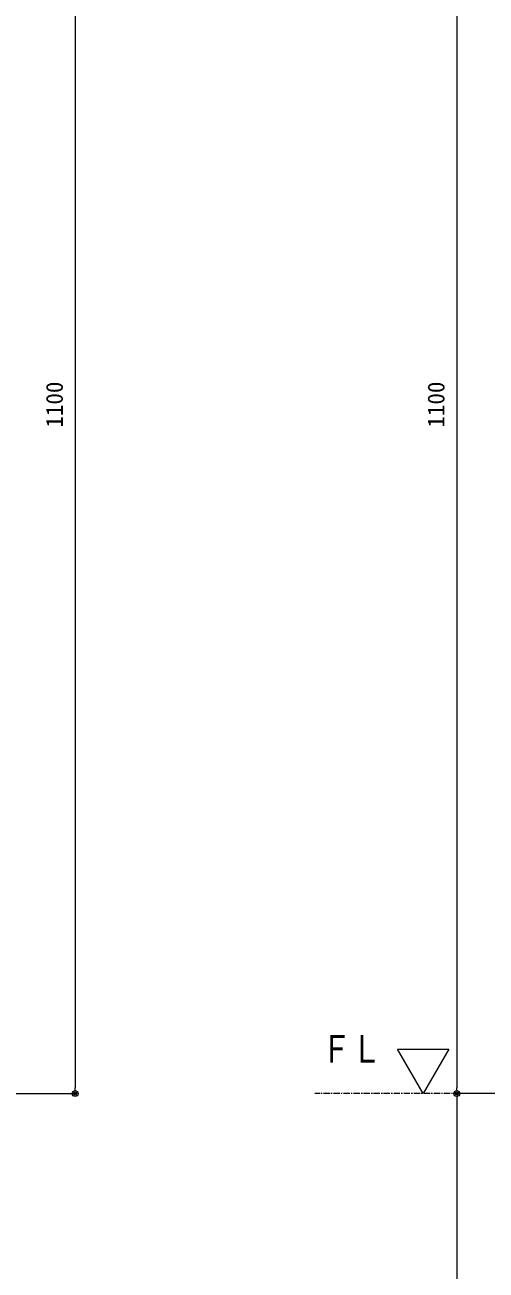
# Model space of a CAD drawing. Units: millimetres, scale not verified. Extents: x -1682 to 1682, y -1188 to 1188.
# Drawn here: x -647 to -279, y -620 to 374 of the extents above; entities that cross this region are included whole.
import ezdxf
from ezdxf.enums import TextEntityAlignment as Align

# ---------------------------------------------------------------- set-up
doc = ezdxf.new("R2010")
doc.units = ezdxf.units.MM
doc.header["$LTSCALE"] = 4
doc.header["$PDMODE"] = 32
doc.header["$PDSIZE"] = 2
doc.linetypes.add('USER1', pattern=[2, 1.25, -0.25, 0.25, -0.25])
for name, color, linetype, lineweight in [('0-0_0', 7, 'Continuous', 18), ('0-1_DEFPOINTS', 7, 'Continuous', 18), ('0-3_MOJI', 7, 'Continuous', 18), ('0-A_1手摺寸法', 7, 'Continuous', 18), ('1-0_KIJUN-A', 2, 'USER1', 18)]:
    doc.layers.add(name, color=color, linetype=linetype, lineweight=lineweight)
doc.styles.add('ＭＳ ゴシック', font='')
doc.styles.get('ＭＳ ゴシック').set_extended_font_data('MS Gothic')

# ---------------------------------------------------------------- blocks, each defined once
blk = doc.blocks.new('_ORIGIN2')
at = {"layer": '0-0_0'}
blk.add_line((-0.5, 0), (-1, 0), dxfattribs=at)
for radius in [0.5, 0.25]:
    blk.add_circle((0, 0), radius, dxfattribs=at)
blk = doc.blocks.new('D18')
at = {"layer": '0-1_DEFPOINTS'}
blk.add_point((3507.847, 565.125), dxfattribs=at)
at = {"layer": '0-A_1手摺寸法'}
for p, q in [((3507.847, 1660.525), (3507.847, 569.725)), ((3805.901, 565.125), (3507.847, 565.125))]:
    blk.add_line(p, q, dxfattribs=at)
at = {"layer": '0-A_1手摺寸法', "xscale": 4.6, "yscale": 4.6, "rotation": 270}
blk.add_blockref('_ORIGIN2', (3507.847, 565.125), dxfattribs=at)
at = {"layer": '0-A_1手摺寸法', "style": 'ＭＳ ゴシック'}
blk.add_text('1100', height=13.49, rotation=90, dxfattribs=at).set_placement((3502.097, 1096.725), align=Align.BOTTOM_LEFT)
blk = doc.blocks.new('D36')
at = {"layer": '0-1_DEFPOINTS'}
for p in [(3817.401, 565.125), (3507.847, 230.125), (3872.401, 230.125)]:
    blk.add_point(p, dxfattribs=at)
at = {"layer": '0-A_1手摺寸法'}
for p, q in [((3507.847, 560.525), (3507.847, 234.725)), ((3860.901, 230.125), (3507.847, 230.125))]:
    blk.add_line(p, q, dxfattribs=at)
at = {"layer": '0-A_1手摺寸法', "xscale": 4.6, "yscale": 4.6}
for p, rotation in [((3507.847, 565.125), 90), ((3507.847, 230.125), 270)]:
    blk.add_blockref('_ORIGIN2', p, dxfattribs=dict(at, rotation=rotation))
at = {"layer": '0-A_1手摺寸法', "style": 'ＭＳ ゴシック'}
blk.add_text('335', height=13.49, rotation=90, dxfattribs=at).set_placement((3502.097, 383.825), align=Align.BOTTOM_LEFT)
blk = doc.blocks.new('D42')
at = {"layer": '0-1_DEFPOINTS'}
blk.add_point((3203.506, 565.125), dxfattribs=at)
at = {"layer": '0-A_1手摺寸法'}
for p, q in [((3203.506, 1660.525), (3203.506, 569.725)), ((3112.871, 565.125), (3203.506, 565.125))]:
    blk.add_line(p, q, dxfattribs=at)
at = {"layer": '0-A_1手摺寸法', "xscale": 4.6, "yscale": 4.6, "rotation": 270}
blk.add_blockref('_ORIGIN2', (3203.506, 565.125), dxfattribs=at)
at = {"layer": '0-A_1手摺寸法', "style": 'ＭＳ ゴシック'}
blk.add_text('1100', height=13.49, rotation=90, dxfattribs=at).set_placement((3197.756, 1096.725), align=Align.BOTTOM_LEFT)

msp = doc.modelspace()

# ---------------------------------------------------------------- linework, layer by layer
at = {"layer": '0-3_MOJI'}
msp.add_lwpolyline([(-329.361, -479.39), (-349.901, -443.813), (-308.821, -443.813)], close=True, dxfattribs=at)
at = {"layer": '1-0_KIJUN-A'}
msp.add_line((380.123, -479.39), (-415.705, -479.39), dxfattribs=at)

# ---------------------------------------------------------------- block references
at = {"layer": '0-A_1手摺寸法'}
for name in ['D42', 'D18', 'D36']:
    msp.add_blockref(name, (-3810.432, -1044.515), dxfattribs=at)

# ---------------------------------------------------------------- texts
at = {"layer": '0-3_MOJI', "style": 'ＭＳ ゴシック', "width": 0.8}
msp.add_text('ＦＬ', height=21.99, dxfattribs=at).set_placement((-410.618, -461.306), align=Align.BOTTOM_LEFT)

doc.saveas('drawing.dxf')
